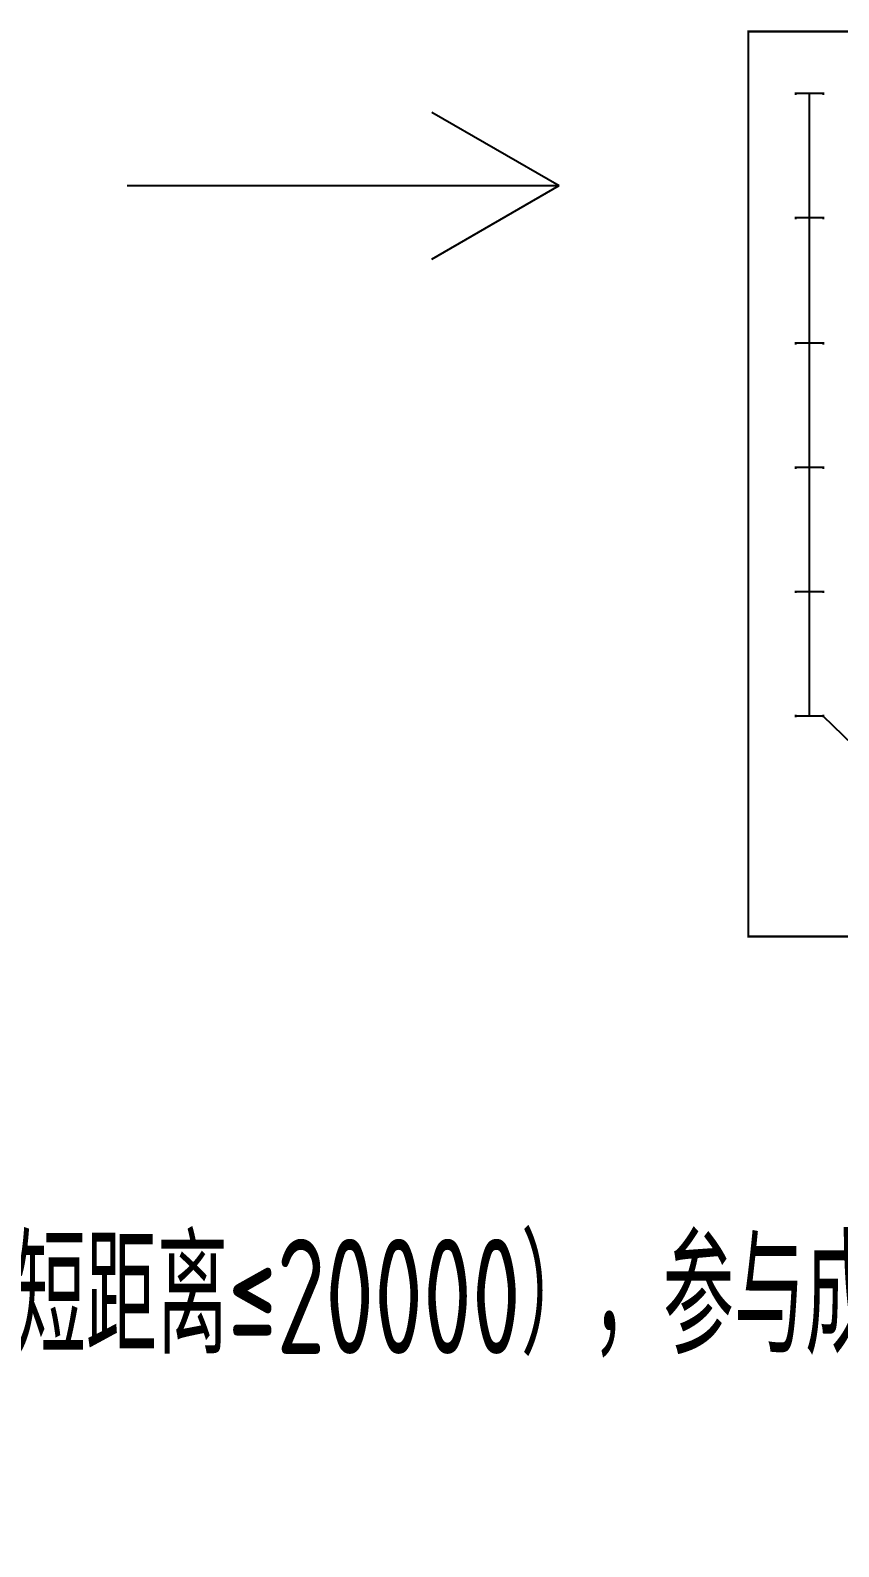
# Model space of a CAD drawing. Header units: millimetres. Extents: x -691095 to 2797013, y -349436 to 2050109.
# Drawn here: x 1348561 to 1383678, y 1548836 to 1614730 of the extents above; entities that cross this region are included whole.
import ezdxf

# ---------------------------------------------------------------- set-up
doc = ezdxf.new("R2010")
doc.units = ezdxf.units.MM
doc.header["$LTSCALE"] = 1000
for name, color, linetype in [('E-LITE-LITE', 3, 'Continuous'), ('E-LITE-WIRE', 4, 'Continuous'), ('防火分区', 2, 'Continuous')]:
    doc.layers.add(name, color=color, linetype=linetype)
doc.layers.add('注释', color=3, linetype='Continuous', plot=False)
doc.styles.add('TH-STYLE3', font='tssdeng.shx', dxfattribs={"width": 0.65, "bigfont": 'tssdchn.shx'})

# ---------------------------------------------------------------- blocks, each defined once
blk = doc.blocks.new('E-BL001-1')
for p, q in [((-6, -0.5), (-6, 0.5)), ((-6, 0), (6, 0)), ((6, -0.5), (6, 0.5))]:
    blk.add_line(p, q)

msp = doc.modelspace()

# ---------------------------------------------------------------- linework, layer by layer
at = {"layer": 'E-LITE-WIRE'}
msp.add_line((1382403.52673, 1611977.94544, 0.00407), (1382403.52673, 1584927.94543), dxfattribs=at)
msp.add_line((1382403.52673, 1611977.94544, 0.00407), (1382403.52673, 1584927.94543), dxfattribs=at)
at = {"layer": 'E-LITE-WIRE', "color": 30, "true_color": 0xf26722}
msp.add_line((1386699.85677, 1581342.87574), (1383003.16054, 1584929.77454), dxfattribs=at)
msp.add_line((1386699.85677, 1581342.87574), (1383003.16054, 1584929.77454), dxfattribs=at)
at = {"layer": '注释', "color": 1}
for p in [(1366004.00881, 1611178.71308), (1352764.21267, 1607979.81282), (1366004.00881, 1604780.91256)]:
    msp.add_line(p, (1371532.71402, 1607979.81282), dxfattribs=at)
at = {"layer": '防火分区', "const_width": 100}
msp.add_lwpolyline([(1387453.45138, 1575357.50444), (1382403.45113, 1575357.50442), (1379753.52671, 1575357.50444), (1379753.52673, 1614679.81282), (1385053.52689, 1614679.81282)], dxfattribs=at)
msp.add_lwpolyline([(1387453.45138, 1575357.50444), (1382403.45113, 1575357.50442), (1379753.52671, 1575357.50444), (1379753.52673, 1614679.81282), (1385053.52689, 1614679.81282)], dxfattribs=at)

# ---------------------------------------------------------------- block references
at = {"layer": 'E-LITE-LITE', "xscale": 100, "yscale": 100, "zscale": 100, "rotation": 180}
for p in [(1382403.16054, 1611979.77455), (1382403.16054, 1611979.77455), (1382403.16054, 1606579.77454), (1382403.16054, 1606579.77454), (1382403.16054, 1601129.77455), (1382403.16054, 1601129.77455), (1382403.16054, 1595729.77455), (1382403.16054, 1595729.77455), (1382403.16054, 1590329.77455), (1382403.16054, 1590329.77455), (1382403.16054, 1584929.77454), (1382403.16054, 1584929.77454)]:
    msp.add_blockref('E-BL001-1', p, dxfattribs=at)

# ---------------------------------------------------------------- texts
at = {"layer": '注释', "color": 1, "insert": (1173705.25753, 1570548.44549), "char_height": 5000, "width": 220399.9884731, "attachment_point": 1, "style": 'TH-STYLE3'}
msp.add_mtext('******极少点位处理\\P对于孤立的单侧灯组（点位数量≤5且不能与其他单侧组形成预分组）的情况，将此单侧灯组合并至最近的单侧灯组（任意点间最短距离≤20000），参与成环/成链时主体应按照合并至的单侧灯组计算', dxfattribs=at)

doc.saveas('drawing.dxf')
